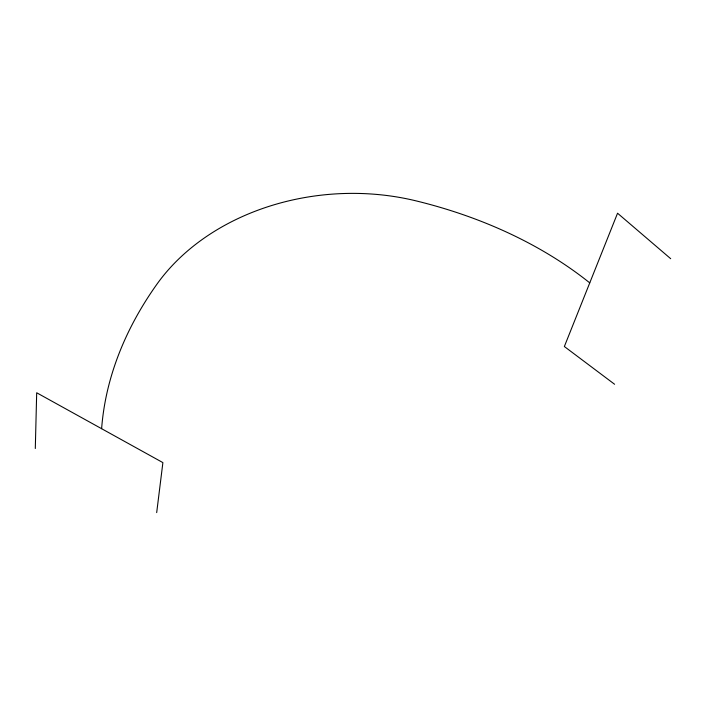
<?xml version="1.0" encoding="UTF-8"?>
<svg xmlns="http://www.w3.org/2000/svg" width="706" height="706" viewBox="0 0 706 706"><rect width="100%" height="100%" fill="white"/><g stroke="black" fill="none" stroke-linecap="round" stroke-linejoin="round"><path stroke-width="1.06" d="M35.3 448.513L36.686 392.765L162.892 462.607L156.688 512.618M614.599 384.267L564.359 346.522L617.556 213.221L670.7 258.705M101.62 428.701A436.758 313.217 -12.7 0 1 156.829 284.333A216.61 168.813 -4 0 1 415.949 200.848A412.816 289.91 -0.5 0 1 589.757 282.885"/></g></svg>
